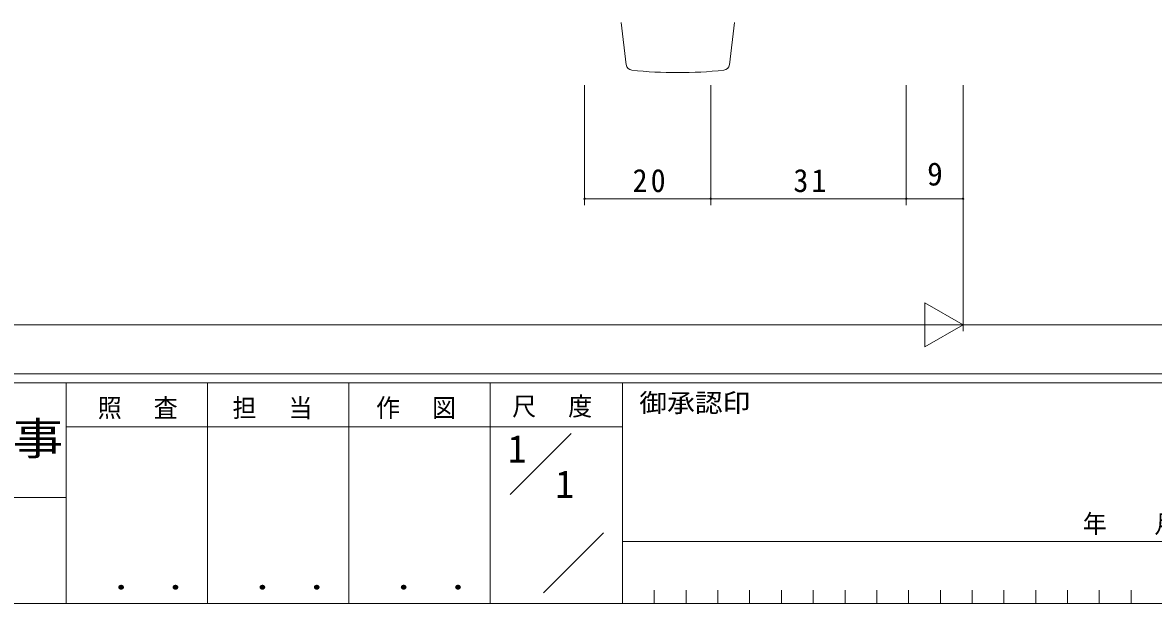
# Model space of a CAD drawing. Units: millimetres on the paper. Extents: x -420 to 373, y -297 to 267.
# Drawn here: x 90.6 to 269.9, y -297 to -204.9 of the extents above; entities that cross this region are included whole.
import ezdxf
from ezdxf.enums import TextEntityAlignment as Align

# ---------------------------------------------------------------- set-up
doc = ezdxf.new("R2010")
doc.units = ezdxf.units.MM
for name, color, linetype, lineweight in [('0-1_YKK_ZWAK', 7, 'Continuous', 9), ('0-4_YKK_D', 6, 'Continuous', 9), ('0-6_YKK_13', 4, 'Continuous', 9)]:
    doc.layers.add(name, color=color, linetype=linetype, lineweight=lineweight)
doc.layers.add('0-2_USER1', color=3, linetype='Continuous')
doc.styles.add('ＭＳ ゴシック', font='')
doc.styles.get('ＭＳ ゴシック').set_extended_font_data('MS Gothic')

msp = doc.modelspace()

# ---------------------------------------------------------------- linework, layer by layer
at = {"layer": '0-1_YKK_ZWAK'}
for p, q in [((352.3, -260.6), (-417.7, -260.6)), ((314.5, -262), (-417.7, -262)), ((97.5, -262), (97.5, -297)), ((119.9, -262), (119.9, -297)), ((142.3, -262), (142.3, -297)), ((164.7, -262), (164.7, -297)), ((185.7, -262), (185.7, -297)), ((165.684, -268.999), (97.5, -268.999)), ((165.684, -268.999), (185.7, -268.999)), ((167.87, -279.736), (177.564, -270.043)), ((-31.3, -280.199), (97.5, -280.199)), ((173.172, -295.345), (182.696, -285.821)), ((185.7, -287.2), (286.5, -287.2)), ((190.74, -294.9), (190.74, -297)), ((195.78, -294.9), (195.78, -297)), ((200.82, -294.9), (200.82, -297)), ((205.86, -294.9), (205.86, -297)), ((210.9, -294.9), (210.9, -297)), ((215.94, -294.9), (215.94, -297)), ((220.98, -294.9), (220.98, -297)), ((226.02, -294.9), (226.02, -297)), ((231.06, -294.9), (231.06, -297)), ((236.1, -294.9), (236.1, -297)), ((241.14, -294.9), (241.14, -297)), ((246.18, -294.9), (246.18, -297)), ((251.22, -294.9), (251.22, -297)), ((256.26, -294.9), (256.26, -297)), ((261.3, -294.9), (261.3, -297)), ((266.34, -294.9), (266.34, -297)), ((-417.7, -297), (314.5, -297))]:
    msp.add_line(p, q, dxfattribs=at)
at = {"layer": '0-4_YKK_D'}
for p, q in [((179.696, -214.801), (179.696, -233.801)), ((199.696, -214.801), (199.696, -233.801)), ((199.696, -214.801), (199.696, -233.801)), ((230.696, -214.801), (230.696, -233.801)), ((230.696, -214.801), (230.696, -233.801)), ((239.696, -214.801), (239.696, -253.801)), ((239.696, -214.801), (239.696, -233.801)), ((239.696, -214.801), (239.696, -253.801)), ((199.696, -232.801), (179.696, -232.801)), ((230.696, -232.801), (199.696, -232.801)), ((239.696, -232.801), (230.696, -232.801)), ((239.696, -252.801), (233.634, -249.301)), ((233.634, -249.301), (233.634, -256.301)), ((-53.304, -252.801), (232.696, -252.801)), ((239.696, -252.801), (227.572, -252.801)), ((239.696, -252.801), (233.634, -256.301)), ((304.696, -252.801), (239.696, -252.801))]:
    msp.add_line(p, q, dxfattribs=at)
for centre, start, end in [((179.696, -232.801), 0, 180), ((179.696, -232.801), 180, 0), ((199.696, -232.801), 0, 180), ((199.696, -232.801), 0, 180), ((199.696, -232.801), 180, 0), ((199.696, -232.801), 180, 0), ((230.696, -232.801), 0, 180), ((230.696, -232.801), 0, 180), ((230.696, -232.801), 180, 0), ((230.696, -232.801), 180, 0), ((239.696, -232.801), 0, 180), ((239.696, -232.801), 180, 0)]:
    msp.add_arc(centre, 0.106, start, end, dxfattribs=at)
at = {"layer": '0-6_YKK_13'}
for p, q in [((185.474, -204.861), (186.294, -211.534)), ((202.64, -211.534), (203.46, -204.861))]:
    msp.add_line(p, q, dxfattribs=at)
for centre, radius, start, end in [((187.286, -211.412), 1, 187, 263.80104), ((201.648, -211.412), 1, 276.19894, 353), ((194.467, -145.301), 67.5, 263.80104, 276.19894)]:
    msp.add_arc(centre, radius, start, end, dxfattribs=at)

# ---------------------------------------------------------------- texts
at = {"layer": '0-1_YKK_ZWAK', "style": 'ＭＳ ゴシック', "width": 1.1}
msp.add_text('御承認印', height=2.933, dxfattribs=at).set_placement((188.367, -267.533), align=Align.BOTTOM_LEFT)
at = {"layer": '0-1_YKK_ZWAK', "color": 2, "style": 'ＭＳ ゴシック', "width": 1.15}
msp.add_text('工事', height=5.132, dxfattribs=at).set_placement((80.931, -274.956), align=Align.BOTTOM_LEFT)
at = {"layer": '0-1_YKK_ZWAK', "color": 3, "style": 'ＭＳ ゴシック', "width": 1.15}
for p in [(101.955, -295.946), (124.355, -295.946), (146.755, -295.946)]:
    msp.add_text(' ． ．', height=3.666, dxfattribs=at).set_placement(p, align=Align.BOTTOM_LEFT)
at = {"layer": '0-1_YKK_ZWAK', "char_height": 2.933, "attachment_point": 7, "style": 'ＭＳ ゴシック'}
for s, insert in [('\\T1.17;\\W0.95;照\\~\\~査', (102.489, -267.78)), ('\\T1.17;\\W0.95;担\\~\\~当', (123.855, -267.78)), ('\\T1.17;\\W0.95;作\\~\\~図', (146.62, -267.762)), ('\\T1.17;\\W0.95;尺\\~\\~度', (168.212, -267.537)), ('\\T1.2;\\W0.95;年\\~\\~\\~月\\~\\~\\~日', (258.676, -286.169))]:
    msp.add_mtext(s, dxfattribs=dict(at, insert=insert))
at = {"layer": '0-2_USER1', "style": 'ＭＳ ゴシック'}
for p in [(167.5, -275.999), (175.033, -281.599)]:
    msp.add_text('1', height=4.399, dxfattribs=at).set_placement(p, align=Align.BOTTOM_LEFT)
at = {"layer": '0-4_YKK_D', "color": 3, "style": 'ＭＳ ゴシック'}
msp.add_text('9', height=3.666, dxfattribs=at).set_placement((233.996, -231.801), align=Align.BOTTOM_LEFT)
at = {"layer": '0-4_YKK_D', "color": 3, "char_height": 3.666, "attachment_point": 7, "style": 'ＭＳ ゴシック'}
for s, insert in [('\\T1.21;\\W0.95;20', (187.296, -231.801)), ('\\T1.21;\\W0.95;31', (212.796, -231.801))]:
    msp.add_mtext(s, dxfattribs=dict(at, insert=insert))

doc.saveas('drawing.dxf')
